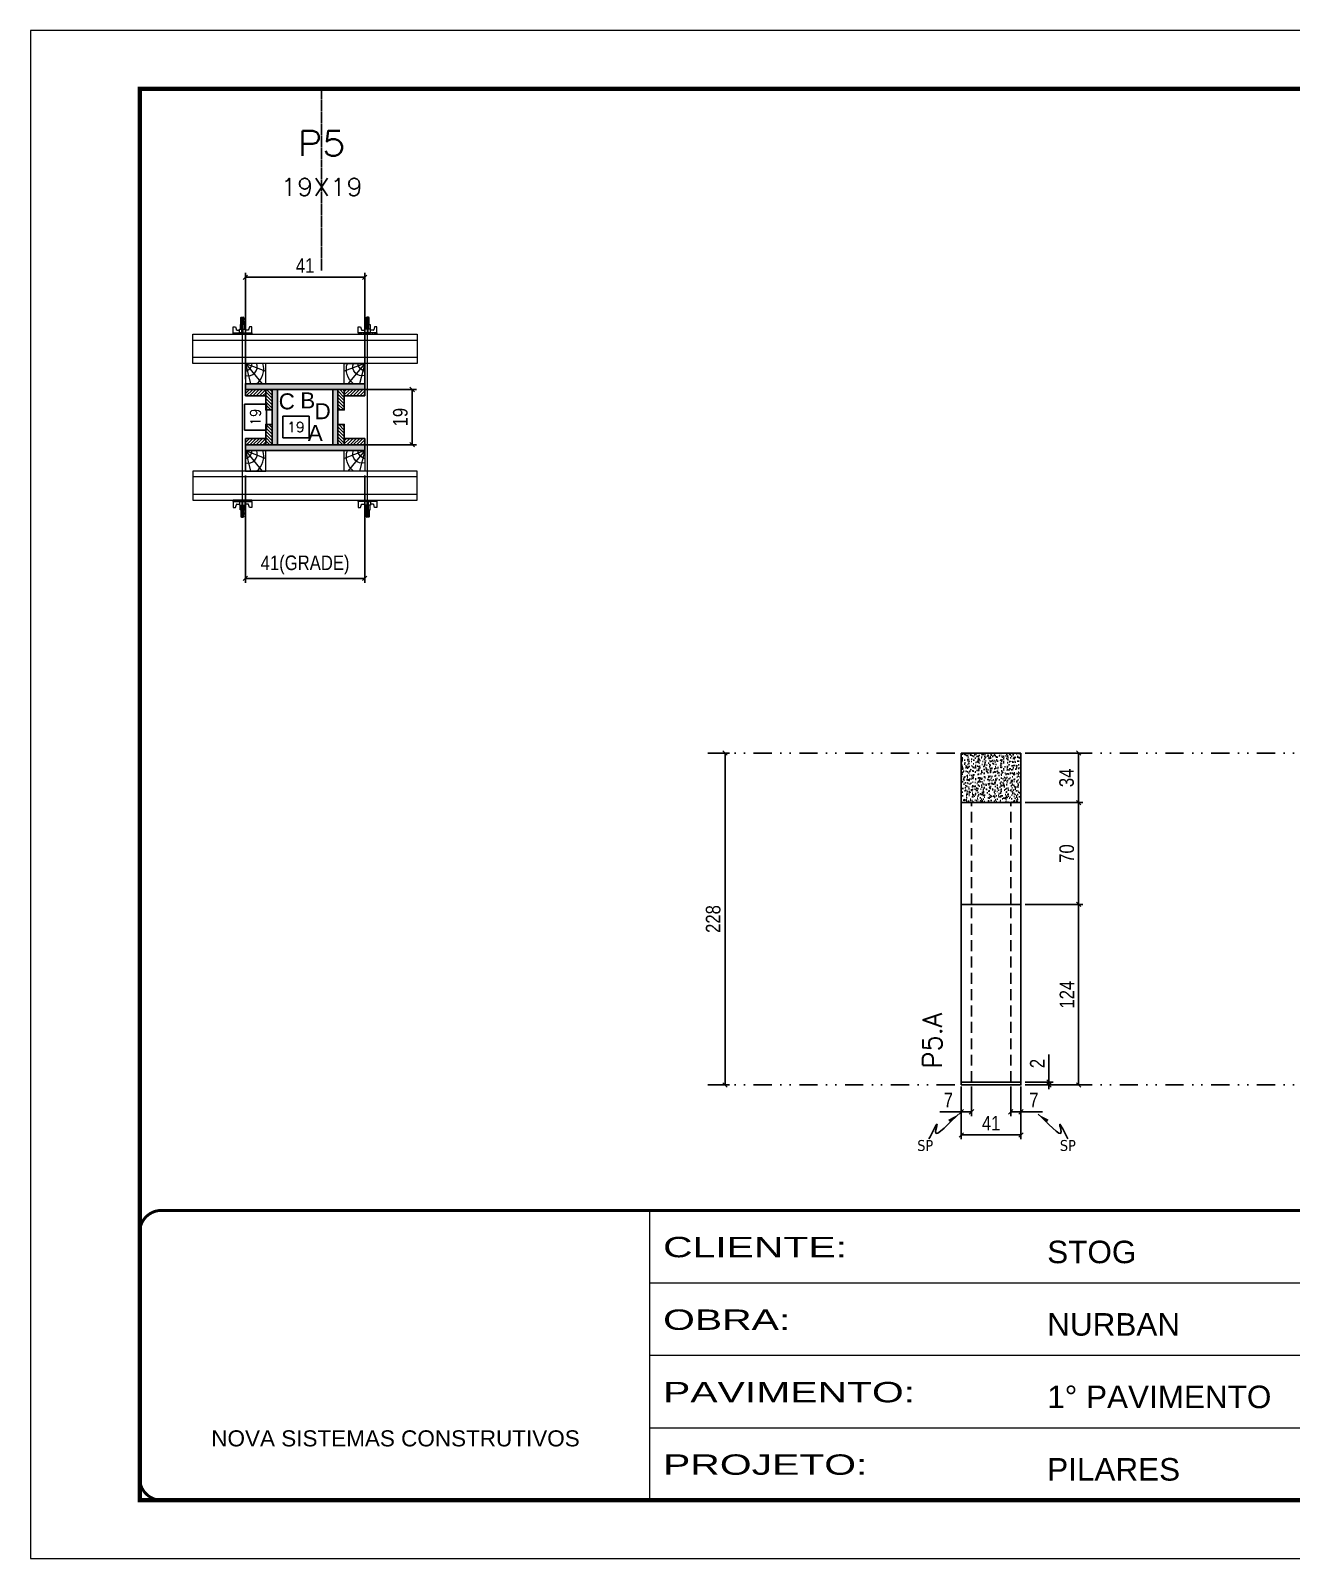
# Model space of a CAD drawing. Header units: millimetres. Extents: x 169816 to 178745, y 96537 to 113647.
# Drawn here: x 169816 to 170683, y 104577 to 105627 of the extents above; entities that cross this region are included whole.
import ezdxf
from ezdxf.enums import TextEntityAlignment as Align

# ---------------------------------------------------------------- set-up
doc = ezdxf.new("R2010")
doc.units = ezdxf.units.MM
for name, pattern in [('CONTINUO', [0]), ('DASHED', [0.75, 0.5, -0.25]), ('DIVIDE2', [0.625, 0.25, -0.125, 0, -0.125, 0, -0.125]), ('HIDDEN', [0.375, 0.25, -0.125])]:
    doc.linetypes.add(name, pattern=pattern)
for name, color, linetype in [('CHAPA', 1, 'Continuous'), ('COTA', 241, 'Continuous'), ('Cota Seção (2x)', 241, 'Continuous'), ('MEIO_PONT', 93, 'Continuous'), ('Nível', 160, 'Continuous'), ('Painéis', 200, 'Continuous'), ('SARRAFO', 251, 'Continuous'), ('Sarrafo de Pressão', 42, 'HIDDEN'), ('texto', 7, 'Continuous'), ('Texto de Titulo', 7, 'Continuous'), ('Texto Qtd Sarr', 242, 'Continuous'), ('TEXTO_GERAL', 7, 'Continuous')]:
    doc.layers.add(name, color=color, linetype=linetype)
for name, color, linetype, lineweight in [('Folhas', 255, 'Continuous', 9), ('Hachura', 251, 'Continuous', 9), ('Madeira', 126, 'Continuous', 18), ('Perfil Metálico', 224, 'Continuous', 18), ('SARRAFO DE PRESSAO', 251, 'DASHED', 9), ('Texto Seção', 7, 'Continuous', 15)]:
    doc.layers.add(name, color=color, linetype=linetype, lineweight=lineweight)
doc.styles.add('ARIAL', font='arial.ttf')
doc.styles.add('COTA TECNICA', font='techl___.ttf', dxfattribs={"height": 10})
doc.styles.add('COTA TECNICA 2X', font='techl___.ttf', dxfattribs={"height": 10})
doc.styles.add('COTA TECNICA-50', font='techl___.ttf', dxfattribs={"height": 10})
doc.styles.add('REGUA-120', font='ROMANS.shx', dxfattribs={"height": 15})
doc.styles.add('ROMANS', font='romans.shx')
doc.styles.get("Standard").update_dxf_attribs({"font": 'arial.ttf'})
doc.styles.add('Tecnologia', font='')
doc.styles.get('Tecnologia').set_extended_font_data('Forgotten Futurist')
doc.dimstyles.new('COTA PAINEL-50', dxfattribs={"dimtxt": 10, "dimasz": 3, "dimexe": 3, "dimexo": 3, "dimgap": 3, "dimtad": 1, "dimdec": 1, "dimzin": 12, "dimdsep": 46, "dimtxsty": 'COTA TECNICA-50', "dimblk1": 'OBLIQUE', "dimblk2": 'OBLIQUE', "dimsah": 1, "dimcen": 0.9, "dimclrd": 4, "dimclre": 4, "dimclrt": 240, "dimadec": 1, "dimazin": 3, "dimtfac": 1, "dimtdec": 1, "dimtmove": 0, "dimatfit": 3, "dimfxl": 1, "dimtolj": 1, "dimtzin": 12, "dimarcsym": 0})
doc.dimstyles.new('PAINEL', dxfattribs={"dimtxt": 10, "dimasz": 3, "dimexe": 3, "dimexo": 3, "dimgap": 3, "dimtad": 1, "dimdec": 1, "dimzin": 12, "dimdsep": 46, "dimtxsty": 'COTA TECNICA', "dimblk1": 'OBLIQUE', "dimblk2": 'OBLIQUE', "dimsah": 1, "dimcen": 0.9, "dimclrd": 4, "dimclre": 4, "dimclrt": 240, "dimadec": 1, "dimazin": 3, "dimtfac": 1, "dimtdec": 1, "dimtmove": 0, "dimatfit": 3, "dimfxl": 1, "dimtolj": 1, "dimtzin": 12, "dimarcsym": 0})
doc.dimstyles.new('SECAO PILAR', dxfattribs={"dimtxt": 10, "dimasz": 3, "dimexe": 3, "dimexo": 3, "dimgap": 3, "dimtad": 1, "dimdec": 1, "dimlfac": 0.5, "dimzin": 12, "dimdsep": 46, "dimtxsty": 'COTA TECNICA 2X', "dimblk1": 'OBLIQUE', "dimblk2": 'OBLIQUE', "dimsah": 1, "dimcen": 0.9, "dimclrd": 256, "dimclre": 256, "dimclrt": 256, "dimadec": 1, "dimazin": 3, "dimtfac": 1, "dimtdec": 1, "dimtmove": 0, "dimatfit": 3, "dimfxl": 1, "dimtolj": 1, "dimtzin": 12, "dimarcsym": 0})
doc.dimstyles.new('SECÇÃO 2', dxfattribs={"dimtxt": 7, "dimasz": 6, "dimexe": 0.18, "dimexo": 2, "dimgap": -4, "dimtad": 3, "dimdec": 1, "dimlfac": 0.5, "dimzin": 12, "dimdsep": 46, "dimtxsty": 'ROMANS', "dimblk": 'ARCHTICK', "dimcen": 0.09, "dimse1": 1, "dimse2": 1, "dimsd1": 1, "dimsd2": 1, "dimclrd": 180, "dimclre": 5, "dimclrt": 1, "dimadec": 0, "dimazin": 3, "dimtfac": 1, "dimtdec": 1, "dimtofl": 0, "dimtmove": 0, "dimatfit": 3, "dimldrblk": 'ARCHTICK', "dimfxl": 1, "dimtolj": 1, "dimtzin": 0, "dimarcsym": 0})
doc.dimstyles.get("Standard").update_dxf_attribs({"dimtxt": 0.18, "dimasz": 0.18, "dimexe": 0.18, "dimexo": 0.0625, "dimgap": 0.09, "dimtad": 0, "dimtih": 1, "dimtoh": 1, "dimdec": 4, "dimzin": 0, "dimdsep": 46, "dimtxsty": 'Standard', "dimcen": 0.09, "dimadec": 0, "dimazin": 0, "dimtfac": 1, "dimtdec": 4, "dimtofl": 0, "dimtmove": 0, "dimatfit": 3, "dimfxl": 1, "dimtolj": 1, "dimtzin": 0, "dimarcsym": 0})
pattern_1 = [(225, (160542.7117, 82450.9757), (1.12253202, -1.12253202), [])]
pattern_2 = [(225, (160839.7117, 82450.9757), (1.12253202, -1.12253202), [])]
pattern_3 = [(135, (147135.8554, 114845.3357), (-1.12253202, -1.12253202), [])]
pattern_4 = [(135, (147197.8554, 114845.3357), (-1.12253202, -1.12253202), [])]

# ---------------------------------------------------------------- blocks, each defined once
blk = doc.blocks.new('9999999999')
at = {"color": 30, "linetype": 'CONTINUO'}
for p, q in [((98564.6, 34230.2), (98564.6, 34429.4)), ((98564.6, 34379.6), (99584, 34379.6)), ((98564.6, 34329.8), (99488, 34329.8)), ((98564.6, 34280), (99488, 34280))]:
    blk.add_line(p, q, dxfattribs=at)
at = {"color": 30, "linetype": 'CONTINUO', "const_width": 2}
blk.add_lwpolyline([(99584, 34230.2), (99584, 34414.4, 0.414214), (99569, 34429.4), (98229, 34429.4, 0.414214), (98214, 34414.4), (98214, 34245.2, 0.414214), (98229, 34230.2), (99584, 34230.2)], format="xyb", dxfattribs=at)
at = {"layer": 'Folhas'}
blk.add_lwpolyline([(98139, 34190.2), (99624, 34190.2), (99624, 35240.2), (98139, 35240.2)], close=True, dxfattribs=at)
at = {"layer": 'Folhas', "color": 30, "const_width": 3}
blk.add_lwpolyline([(98214, 34230.2), (99584, 34230.2), (99584, 35200.2), (98214, 35200.2)], close=True, dxfattribs=at)
at = {"color": 7, "linetype": 'Continuous', "ltscale": 5, "style": 'ARIAL'}
for s, height, p in [('STOG', 15.48, (98837.7, 34393.1)), ('NURBAN', 15.48, (98837.7, 34343.3)), ('1° PAVIMENTO', 15.483, (98837.7, 34293.5)), ('NOVA SISTEMAS CONSTRUTIVOS', 11.059, (98263.2, 34267.2)), ('PILARES', 15.48, (98837.7, 34243.7))]:
    blk.add_text(s, height=height, dxfattribs=at).set_placement(p)
at = {"layer": 'Folhas', "color": 7, "style": 'Tecnologia', "width": 1.5}
for s, p in [('CLIENTE:', (98573.7, 34397.2)), ('OBRA:', (98573.7, 34347.3)), ('PAVIMENTO:', (98573.7, 34297.5)), ('PROJETO:', (98573.7, 34247.7))]:
    blk.add_text(s, height=14, dxfattribs=at).set_placement(p)
blk = doc.blocks.new('titulo1')
at = {"layer": 'Defpoints', "color": 252, "linetype": 'HIDDEN', "ltscale": 2}
blk.add_line((0, 0), (0, 125), dxfattribs=at)
at = {"layer": 'Defpoints', "style": 'ROMANS', "oblique": 15}
blk.add_attdef('FOLHA', text='', height=10, dxfattribs=at).set_placement((0, 15.6), align=Align.MIDDLE_CENTER)
at = {"layer": 'Texto Qtd Sarr', "color": 3, "style": 'ROMANS', "oblique": 15}
for tag, height, p in [('TITULO', 17, (0, 71.4)), ('SEÇÃO', 12, (0, 41.5))]:
    blk.add_attdef(tag, text='', height=height, dxfattribs=at).set_placement(p, align=Align.MIDDLE_CENTER)
blk = doc.blocks.new('*D463')
at = {"layer": 'Cota Seção (2x)', "color": 180, "lineweight": -2, "transparency": 16777216}
for p, q in [((170007.4, 105362.1), (169989.4, 105362.1)), ((169989.4, 105362.1), (169989.4, 105347.1)), ((170007.4, 105347.1), (170007.4, 105362.1)), ((169989.4, 105347.1), (170007.4, 105347.1))]:
    blk.add_line(p, q, dxfattribs=at)
at = {"layer": 'Defpoints', "color": 0, "transparency": 16777216}
for p in [(169988.4, 105342.4), (170026.4, 105343.1), (170026.4, 105342.4)]:
    blk.add_point(p, dxfattribs=at)
at = {"layer": 'Cota Seção (2x)', "color": 1, "transparency": 16777216, "insert": (169998.4, 105354.6), "char_height": 7, "attachment_point": 5, "style": 'ROMANS'}
blk.add_mtext('\\A1;19', dxfattribs=at)
blk = doc.blocks.new('_ArchTick')
at = {"color": 0, "linetype": 'ByBlock', "const_width": 0.15}
blk.add_lwpolyline([(-0.5, -0.5), (0.5, 0.5)], dxfattribs=at)
blk = doc.blocks.new('*D464')
at = {"layer": 'Cota Seção (2x)', "color": 180, "lineweight": -2, "transparency": 16777216}
for p, q in [((169978.1, 105370.4), (169963.1, 105370.4)), ((169963.1, 105370.4), (169963.1, 105352.4)), ((169978.1, 105352.4), (169978.1, 105370.4)), ((169963.1, 105352.4), (169978.1, 105352.4))]:
    blk.add_line(p, q, dxfattribs=at)
at = {"layer": 'Defpoints', "color": 0, "transparency": 16777216}
for p in [(169982.1, 105380.4), (169985.7, 105380.4), (169985.7, 105342.4)]:
    blk.add_point(p, dxfattribs=at)
at = {"layer": 'Cota Seção (2x)', "color": 1, "transparency": 16777216, "insert": (169970.6, 105361.4), "char_height": 7, "attachment_point": 5, "rotation": 90, "style": 'ROMANS'}
blk.add_mtext('\\A1;19', dxfattribs=at)
blk = doc.blocks.new('_Oblique')
at = {"color": 0, "linetype": 'ByBlock', "lineweight": -2}
blk.add_line((-0.5, -0.5), (0.5, 0.5), dxfattribs=at)
blk = doc.blocks.new('*D467')
at = {"layer": 'Cota Seção (2x)', "lineweight": -2, "transparency": 16777216}
for p, q in [((170030.3, 105380.4), (170081.3, 105380.4)), ((170078.3, 105342.4), (170078.3, 105380.4)), ((170030.3, 105342.4), (170081.3, 105342.4))]:
    blk.add_line(p, q, dxfattribs=at)
at = {"layer": 'Defpoints', "color": 0, "transparency": 16777216}
for p in [(170027.3, 105380.4), (170078.3, 105380.4), (170027.3, 105342.4)]:
    blk.add_point(p, dxfattribs=at)
at = {"layer": 'Cota Seção (2x)', "lineweight": -2, "transparency": 16777216, "xscale": 3, "yscale": 3, "zscale": 3}
for p, rotation in [((170078.3, 105380.4), 90), ((170078.3, 105342.4), 270)]:
    blk.add_blockref('_Oblique', p, dxfattribs=dict(at, rotation=rotation))
at = {"layer": 'Cota Seção (2x)', "transparency": 16777216, "insert": (170070.2, 105361.4), "char_height": 10, "attachment_point": 5, "rotation": 90, "style": 'COTA TECNICA 2X'}
blk.add_mtext('\\A1;19', dxfattribs=at)
blk = doc.blocks.new('*D465')
at = {"layer": 'Cota Seção (2x)', "lineweight": -2, "transparency": 16777216}
for p, q in [((169963.7, 105321.4), (169963.7, 105247.6)), ((170045.7, 105321.4), (170045.7, 105247.6)), ((169963.7, 105250.6), (170045.7, 105250.6))]:
    blk.add_line(p, q, dxfattribs=at)
at = {"layer": 'Defpoints', "color": 0, "transparency": 16777216}
for p in [(169963.7, 105324.4), (170045.7, 105324.4), (170045.7, 105250.6)]:
    blk.add_point(p, dxfattribs=at)
at = {"layer": 'Cota Seção (2x)', "lineweight": -2, "transparency": 16777216, "xscale": 3, "yscale": 3, "zscale": 3, "rotation": 180}
blk.add_blockref('_Oblique', (169963.7, 105250.6), dxfattribs=at)
at = {"layer": 'Cota Seção (2x)', "lineweight": -2, "transparency": 16777216, "xscale": 3, "yscale": 3, "zscale": 3}
blk.add_blockref('_Oblique', (170045.7, 105250.6), dxfattribs=at)
at = {"layer": 'Cota Seção (2x)', "transparency": 16777216, "insert": (170004.7, 105259.8), "char_height": 10, "attachment_point": 5, "style": 'COTA TECNICA 2X'}
blk.add_mtext('\\A1;41(GRADE)', dxfattribs=at)
blk = doc.blocks.new('*D466')
at = {"layer": 'Cota Seção (2x)', "lineweight": -2, "transparency": 16777216}
for p, q in [((169963.7, 105387.4), (169963.7, 105460.5)), ((169963.7, 105457.5), (170045.7, 105457.5)), ((170045.7, 105387.4), (170045.7, 105460.5))]:
    blk.add_line(p, q, dxfattribs=at)
at = {"layer": 'Defpoints', "color": 0, "transparency": 16777216}
for p in [(170045.7, 105457.5), (169963.7, 105384.4), (170045.7, 105384.4)]:
    blk.add_point(p, dxfattribs=at)
at = {"layer": 'Cota Seção (2x)', "lineweight": -2, "transparency": 16777216, "xscale": 3, "yscale": 3, "zscale": 3, "rotation": 180}
blk.add_blockref('_Oblique', (169963.7, 105457.5), dxfattribs=at)
at = {"layer": 'Cota Seção (2x)', "lineweight": -2, "transparency": 16777216, "xscale": 3, "yscale": 3, "zscale": 3}
blk.add_blockref('_Oblique', (170045.7, 105457.5), dxfattribs=at)
at = {"layer": 'Cota Seção (2x)', "transparency": 16777216, "insert": (170004.7, 105465.6), "char_height": 10, "attachment_point": 5, "style": 'COTA TECNICA 2X'}
blk.add_mtext('\\A1;41', dxfattribs=at)
blk = doc.blocks.new('C')
at = {"layer": 'Hachura', "color": 0}
for p, q in [((0, 3.22), (0, -3.22)), ((0.45, 3.22), (0, 3.22)), ((0.46, 3.16), (0, 3.16)), ((0.46, 3.05), (0, 3.05)), ((0.46, 2.88), (0, 2.88)), ((0, 2.75), (0, -1.16)), ((0.46, 2.65), (0, 2.65)), ((0.46, 2.23), (0, 2.23)), ((0.46, 1.51), (0, 1.51)), ((0.39, 0.49), (0.17, 0.49)), ((0.45, -3.23), (0.45, 3.22)), ((0.45, 3.22), (2.58, 3.22)), ((1.74, 0.97), (0.45, 0.97)), ((1.45, 0.1), (0.45, 0.1)), ((1.35, 1.94), (1.35, 0.96)), ((2.58, 2.39), (1.47, 2.09)), ((1.74, -0.97), (1.74, 0.97)), ((1.74, 0.97), (1.74, 0.84)), ((1.74, 0.97), (1.74, 0.84)), ((1.74, 0.84), (3.35, 0.84)), ((3.35, 0.45), (1.74, 0.45)), ((2.58, 3.22), (2.58, 2.39)), ((3.32, 0.84), (3.32, -0.84)), ((3.35, 0.84), (3.35, -0.84)), ((3.68, 0.45), (3.35, 0.45)), ((3.84, -0.52), (3.35, 0.45)), ((3.35, 0.06), (3.67, -0.57)), ((3.68, 0.45), (4.16, -0.52)), ((3.72, 0.5), (4.25, -0.57)), ((4.37, -0.55), (3.83, 0.53)), ((4.15, 0.45), (3.93, 0.45)), ((4.42, -0.52), (3.93, 0.45)), ((4.15, 0.45), (4.26, 0.45)), ((4.26, 0.45), (4.74, -0.52)), ((4.3, 0.5), (4.83, -0.57)), ((4.95, -0.55), (4.41, 0.53)), ((4.51, 0.45), (4.84, 0.45)), ((5, -0.52), (4.51, 0.45)), ((4.84, 0.45), (5.32, -0.52)), ((4.88, 0.5), (5.41, -0.57)), ((5.53, -0.55), (4.99, 0.53)), ((5.58, -0.52), (5.09, 0.45)), ((5.42, 0.45), (5.09, 0.45)), ((5.58, -0.52), (5.09, 0.45)), ((5.42, 0.45), (5.74, -0.19)), ((5.46, 0.5), (5.74, -0.07)), ((5.74, 0.19), (5.57, 0.53)), ((5.74, 0.32), (5.68, 0.45)), ((5.68, 0.45), (5.74, 0.45)), ((5.74, 0.45), (5.9, 0.29)), ((5.74, 0.45), (5.74, -0.52)), ((5.9, -0.36), (5.9, 0.29)), ((0.45, 0), (0, 0)), ((0.46, -1.52), (0, -1.52)), ((0.46, -2.23), (0, -2.23)), ((0.46, -2.65), (0, -2.65)), ((0.46, -2.88), (0, -2.88)), ((0.46, -3.05), (0, -3.05)), ((0.46, -3.16), (0, -3.16)), ((0, -3.22), (2.57, -3.22)), ((0.08, -0.48), (0.29, -0.48)), ((0.29, -0.48), (0.4, -0.48)), ((0.45, 0), (0.45, -0.97)), ((0.45, -0.16), (1.45, -0.16)), ((0.45, -0.65), (0.45, -0.32)), ((0.45, -3.23), (0.45, -0.65)), ((0.45, -0.97), (1.74, -0.97)), ((1.35, -1.94), (1.35, -0.97)), ((2.58, -2.39), (1.47, -2.1)), ((3.35, -0.32), (1.74, -0.32)), ((3.35, -0.84), (1.74, -0.84)), ((2.58, -3.23), (2.58, -2.39)), ((3.35, -0.07), (3.58, -0.52)), ((3.35, -0.52), (3.58, -0.52)), ((3.84, -0.52), (4.16, -0.52)), ((4.42, -0.52), (4.74, -0.52)), ((4.63, -0.52), (4.74, -0.52)), ((5, -0.52), (5.32, -0.52)), ((5.58, -0.52), (5.74, -0.52)), ((5.74, -0.52), (5.9, -0.36)), ((5.74, -0.52), (5.74, -0.52))]:
    blk.add_line(p, q, dxfattribs=at)
for centre, radius, start, end in [((1.52, 1.94), 0.161, 104.7436, 180), ((1.44, -0.03), 0.129, 272.695, 87.305), ((3.81, 0.39), 0.143, 25.5688, 154.4312), ((4.39, 0.39), 0.143, 25.5688, 154.4312), ((4.97, 0.39), 0.143, 25.5688, 154.4312), ((5.55, 0.39), 0.143, 25.5688, 154.4312), ((0.17, -0.37), 0.174, 221.744, 317.8592), ((1.52, -1.94), 0.161, 180, 255.2564), ((3.71, -0.4), 0.174, 222.1408, 318.256), ((4.29, -0.4), 0.174, 222.1408, 318.256), ((4.87, -0.4), 0.174, 222.1408, 318.256), ((5.45, -0.4), 0.174, 222.1408, 318.256), ((5.61, -0.4), 0.174, 317.8592, 318.256)]:
    blk.add_arc(centre, radius, start, end, dxfattribs=at)
blk = doc.blocks.new('PONTALETE')
at = {"layer": 'Madeira'}
for q in [(2.71, 7), (7, 5.76), (7, 1.74)]:
    blk.add_line((0, 0), q, dxfattribs=at)
blk.add_lwpolyline([(0, 0), (7, 0), (7, 7), (0, 7)], close=True, dxfattribs=at)
for centre, radius, start, end in [((2.04, 0.06), 6.23, 37.2818, 109.0913), ((1.09, 0.9), 3.19, 343.603, 109.9847), ((-0.21, -0.78), 3.09, 14.6322, 86.0383)]:
    blk.add_arc(centre, radius, start, end, dxfattribs=at)
blk = doc.blocks.new('*D485')
at = {"layer": 'COTA', "color": 4, "lineweight": -2, "transparency": 16777216}
for p, q in [((170284.5, 105130.5), (170296.3, 105130.5)), ((170293.3, 104902.5), (170293.3, 105130.5)), ((170284.5, 104902.5), (170296.3, 104902.5))]:
    blk.add_line(p, q, dxfattribs=at)
at = {"layer": 'Defpoints', "color": 0, "transparency": 16777216}
for p in [(170281.5, 105130.5), (170293.3, 105130.5), (170281.5, 104902.5)]:
    blk.add_point(p, dxfattribs=at)
at = {"layer": 'COTA', "color": 4, "lineweight": -2, "transparency": 16777216, "xscale": 3, "yscale": 3, "zscale": 3}
for p, rotation in [((170293.3, 105130.5), 90), ((170293.3, 104902.5), 270)]:
    blk.add_blockref('_Oblique', p, dxfattribs=dict(at, rotation=rotation))
at = {"layer": 'COTA', "color": 240, "transparency": 16777216, "insert": (170285.2, 105016.5), "char_height": 10, "attachment_point": 5, "rotation": 90, "style": 'COTA TECNICA-50'}
blk.add_mtext('\\A1;228', dxfattribs=at)
blk = doc.blocks.new('*D468')
at = {"layer": 'COTA', "color": 4, "lineweight": -2, "transparency": 16777216}
for p, q in [((170455.7, 104901.5), (170455.7, 104865.1)), ((170496.7, 104901.5), (170496.7, 104865.1)), ((170496.7, 104868.1), (170455.7, 104868.1))]:
    blk.add_line(p, q, dxfattribs=at)
at = {"layer": 'Defpoints', "color": 0, "transparency": 16777216}
for p in [(170455.7, 104904.5), (170496.7, 104904.5), (170455.7, 104868.1)]:
    blk.add_point(p, dxfattribs=at)
at = {"layer": 'COTA', "color": 4, "lineweight": -2, "transparency": 16777216, "xscale": 3, "yscale": 3, "zscale": 3, "rotation": 180}
blk.add_blockref('_Oblique', (170455.7, 104868.1), dxfattribs=at)
at = {"layer": 'COTA', "color": 4, "lineweight": -2, "transparency": 16777216, "xscale": 3, "yscale": 3, "zscale": 3}
blk.add_blockref('_Oblique', (170496.7, 104868.1), dxfattribs=at)
at = {"layer": 'COTA', "color": 240, "transparency": 16777216, "insert": (170476.2, 104876.2), "char_height": 10, "attachment_point": 5, "style": 'COTA TECNICA'}
blk.add_mtext('\\A1;41', dxfattribs=at)
blk = doc.blocks.new('*D469')
at = {"layer": 'COTA', "color": 4, "lineweight": -2, "transparency": 16777216}
for p, q in [((170489.7, 104901.5), (170489.7, 104881)), ((170496.7, 104899.5), (170496.7, 104881)), ((170489.7, 104884), (170496.7, 104884)), ((170496.7, 104884), (170511.4, 104884))]:
    blk.add_line(p, q, dxfattribs=at)
at = {"layer": 'Defpoints', "color": 0, "transparency": 16777216}
for p in [(170489.7, 104904.5), (170496.7, 104902.5), (170496.7, 104884)]:
    blk.add_point(p, dxfattribs=at)
at = {"layer": 'COTA', "color": 4, "lineweight": -2, "transparency": 16777216, "xscale": 3, "yscale": 3, "zscale": 3, "rotation": 180}
blk.add_blockref('_Oblique', (170489.7, 104884), dxfattribs=at)
at = {"layer": 'COTA', "color": 4, "lineweight": -2, "transparency": 16777216, "xscale": 3, "yscale": 3, "zscale": 3}
blk.add_blockref('_Oblique', (170496.7, 104884), dxfattribs=at)
at = {"layer": 'COTA', "color": 240, "transparency": 16777216, "insert": (170505.6, 104892.1), "char_height": 10, "attachment_point": 5, "style": 'COTA TECNICA-50'}
blk.add_mtext('\\A1;7', dxfattribs=at)
blk = doc.blocks.new('*D470')
at = {"layer": 'COTA', "color": 4, "lineweight": -2, "transparency": 16777216}
for p, q in [((170455.7, 104899.5), (170455.7, 104881)), ((170462.7, 104901.5), (170462.7, 104881)), ((170455.7, 104884), (170441, 104884)), ((170462.7, 104884), (170455.7, 104884))]:
    blk.add_line(p, q, dxfattribs=at)
at = {"layer": 'Defpoints', "color": 0, "transparency": 16777216}
for p in [(170455.7, 104902.5), (170462.7, 104904.5), (170455.7, 104884)]:
    blk.add_point(p, dxfattribs=at)
at = {"layer": 'COTA', "color": 4, "lineweight": -2, "transparency": 16777216, "xscale": 3, "yscale": 3, "zscale": 3, "rotation": 180}
blk.add_blockref('_Oblique', (170455.7, 104884), dxfattribs=at)
at = {"layer": 'COTA', "color": 4, "lineweight": -2, "transparency": 16777216, "xscale": 3, "yscale": 3, "zscale": 3}
blk.add_blockref('_Oblique', (170462.7, 104884), dxfattribs=at)
at = {"layer": 'COTA', "color": 240, "transparency": 16777216, "insert": (170446.8, 104892.1), "char_height": 10, "attachment_point": 5, "style": 'COTA TECNICA-50'}
blk.add_mtext('\\A1;7', dxfattribs=at)
blk = doc.blocks.new('*D471')
at = {"layer": 'COTA', "color": 4, "linetype": 'ByBlock', "lineweight": -2, "transparency": 16777216}
for p, q in [((170499.7, 105026.5), (170539.3, 105026.5)), ((170536.3, 104902.5), (170536.3, 105026.5)), ((170499.7, 104902.5), (170539.3, 104902.5))]:
    blk.add_line(p, q, dxfattribs=at)
at = {"layer": 'Defpoints', "color": 0, "linetype": 'ByBlock', "transparency": 16777216}
for p in [(170496.7, 105026.5), (170536.3, 105026.5), (170496.7, 104902.5)]:
    blk.add_point(p, dxfattribs=at)
at = {"layer": 'COTA', "color": 4, "linetype": 'ByBlock', "lineweight": -2, "transparency": 16777216, "xscale": 3, "yscale": 3, "zscale": 3}
for p, rotation in [((170536.3, 105026.5), 90), ((170536.3, 104902.5), 270)]:
    blk.add_blockref('_Oblique', p, dxfattribs=dict(at, rotation=rotation))
at = {"layer": 'COTA', "color": 240, "linetype": 'ByBlock', "transparency": 16777216, "insert": (170528.3, 104964.5), "char_height": 10, "attachment_point": 5, "rotation": 90, "style": 'COTA TECNICA'}
blk.add_mtext('\\A1;124', dxfattribs=at)
blk = doc.blocks.new('*D472')
at = {"layer": 'COTA', "color": 4, "lineweight": -2, "transparency": 16777216}
for p, q in [((170515.9, 104904.5), (170515.9, 104923.3)), ((170499.7, 104904.5), (170518.9, 104904.5)), ((170499.7, 104902.5), (170518.9, 104902.5)), ((170515.9, 104902.5), (170515.9, 104904.5)), ((170515.9, 104902.5), (170515.9, 104899.5))]:
    blk.add_line(p, q, dxfattribs=at)
at = {"layer": 'Defpoints', "color": 0, "transparency": 16777216}
for p in [(170496.7, 104904.5), (170496.7, 104902.5), (170515.9, 104902.5)]:
    blk.add_point(p, dxfattribs=at)
at = {"layer": 'COTA', "color": 4, "lineweight": -2, "transparency": 16777216, "xscale": 3, "yscale": 3, "zscale": 3}
for p, rotation in [((170515.9, 104904.5), 270), ((170515.9, 104902.5), 90)]:
    blk.add_blockref('_Oblique', p, dxfattribs=dict(at, rotation=rotation))
at = {"layer": 'COTA', "color": 240, "transparency": 16777216, "insert": (170507.9, 104917.2), "char_height": 10, "attachment_point": 5, "rotation": 90, "style": 'COTA TECNICA-50'}
blk.add_mtext('\\A1;2', dxfattribs=at)
blk = doc.blocks.new('*D473')
at = {"layer": 'COTA', "color": 4, "linetype": 'ByBlock', "lineweight": -2, "transparency": 16777216}
for p, q in [((170499.7, 105026.5), (170539.3, 105026.5)), ((170536.3, 104902.5), (170536.3, 105026.5)), ((170499.7, 104902.5), (170539.3, 104902.5))]:
    blk.add_line(p, q, dxfattribs=at)
at = {"layer": 'Defpoints', "color": 0, "linetype": 'ByBlock', "transparency": 16777216}
for p in [(170496.7, 105026.5), (170536.3, 105026.5), (170496.7, 104902.5)]:
    blk.add_point(p, dxfattribs=at)
at = {"layer": 'COTA', "color": 4, "linetype": 'ByBlock', "lineweight": -2, "transparency": 16777216, "xscale": 3, "yscale": 3, "zscale": 3}
for p, rotation in [((170536.3, 105026.5), 90), ((170536.3, 104902.5), 270)]:
    blk.add_blockref('_Oblique', p, dxfattribs=dict(at, rotation=rotation))
at = {"layer": 'COTA', "color": 240, "linetype": 'ByBlock', "transparency": 16777216, "insert": (170528.3, 104964.5), "char_height": 10, "attachment_point": 5, "rotation": 90, "style": 'COTA TECNICA'}
blk.add_mtext('\\A1;124', dxfattribs=at)
blk = doc.blocks.new('*D487')
at = {"layer": 'COTA', "color": 4, "lineweight": -2, "transparency": 16777216}
for p, q in [((170499.7, 105096.5), (170539.3, 105096.5)), ((170536.3, 105096.5), (170536.3, 105026.5)), ((170499.7, 105026.5), (170539.3, 105026.5))]:
    blk.add_line(p, q, dxfattribs=at)
at = {"layer": 'Defpoints', "color": 0, "transparency": 16777216}
for p in [(170496.7, 105096.5), (170496.7, 105026.5), (170536.3, 105026.5)]:
    blk.add_point(p, dxfattribs=at)
at = {"layer": 'COTA', "color": 4, "lineweight": -2, "transparency": 16777216, "xscale": 3, "yscale": 3, "zscale": 3}
for p, rotation in [((170536.3, 105096.5), 90), ((170536.3, 105026.5), 270)]:
    blk.add_blockref('_Oblique', p, dxfattribs=dict(at, rotation=rotation))
at = {"layer": 'COTA', "color": 240, "transparency": 16777216, "insert": (170528.2, 105061.5), "char_height": 10, "attachment_point": 5, "rotation": 90, "style": 'COTA TECNICA'}
blk.add_mtext('\\A1;70', dxfattribs=at)
blk = doc.blocks.new('*D488')
at = {"layer": 'COTA', "color": 4, "lineweight": -2, "transparency": 16777216}
for p, q in [((170499.7, 105130.5), (170539.3, 105130.5)), ((170536.3, 105130.5), (170536.3, 105096.5)), ((170499.7, 105096.5), (170539.3, 105096.5))]:
    blk.add_line(p, q, dxfattribs=at)
at = {"layer": 'Defpoints', "color": 0, "transparency": 16777216}
for p in [(170496.7, 105130.5), (170496.7, 105096.5), (170536.3, 105096.5)]:
    blk.add_point(p, dxfattribs=at)
at = {"layer": 'COTA', "color": 4, "lineweight": -2, "transparency": 16777216, "xscale": 3, "yscale": 3, "zscale": 3}
for p, rotation in [((170536.3, 105130.5), 90), ((170536.3, 105096.5), 270)]:
    blk.add_blockref('_Oblique', p, dxfattribs=dict(at, rotation=rotation))
at = {"layer": 'COTA', "color": 240, "transparency": 16777216, "insert": (170528.1, 105113.5), "char_height": 10, "attachment_point": 5, "rotation": 90, "style": 'COTA TECNICA'}
blk.add_mtext('\\A1;34', dxfattribs=at)

msp = doc.modelspace()

# ---------------------------------------------------------------- hatches: boundary and pattern name
at = {"layer": 'COTA', "linetype": 'ByBlock'}
h = msp.add_hatch(dxfattribs=at)
h.set_pattern_fill('AR-CONC', color=256, scale=0.03)
h.set_pattern_definition([(50, (-3183.5, -5854.8755), (5.46554007, -0.47817257), [0.5715, -6.2865]), (355, (-3183.5, -5854.8755), (-1.05730264, 5.73170536), [0.4572, -5.02921753]), (100.4514447, (-3183.0445, -5854.9154), (4.40823741, 5.25353256), [0.48570026, -5.34270734]), (46.1842, (-3183.5, -5853.3515), (8.13237123, -1.26126984), [0.85725, -9.42975]), (96.6355576, (-3182.822, -5853.457), (7.12212402, 7.42278374), [0.7285507, -8.01406824]), (351.184151, (-3183.5, -5853.3515), (7.12212402, 7.42278374), [0.685799, -7.54379196]), (21, (-3182.738, -5853.7325), (4.54843174, -3.06795595), [0.5715, -6.2865]), (326, (-3182.738, -5853.7325), (1.85406085, 5.52563898), [0.4572, -5.0292]), (71.451445, (-3182.359, -5853.988), (6.40249258, 2.45768307), [0.48570026, -5.34269813]), (37.5, (-3183.5, -5854.8755), (0.092658098, 2.536651166), [0, -4.96824, 0, -5.1054, 0, -5.04825]), (7.5, (-3183.5, -5854.8755), (2.004589875, 3.005417245), [0, -2.91084, 0, -4.85394, 0, -1.92405]), (327.5, (-3185.1993, -5854.8755), (4.067717855, -0.17186232), [0, -1.905, 0, -5.9436, 0, -7.8867]), (317.5, (-3185.9613, -5854.8755), (4.44387544, 0.76279473), [0, -2.4765, 0, -3.94716, 0, -5.6007])])
h.paths.add_polyline_path([(170496.69, 105096.49), (170496.69, 105130.49), (170455.69, 105130.49), (170455.69, 105096.49)])
at = {"layer": 'Hachura'}
h = msp.add_hatch(color=256, dxfattribs=at)
h.dxf.hatch_style = 1
h.paths.add_polyline_path([(170045.66, 105380.38), (170045.66, 105384.38), (169963.66, 105384.38), (169963.66, 105380.38)])
h = msp.add_hatch(color=256, dxfattribs=at)
h.dxf.hatch_style = 1
h.paths.add_polyline_path([(170045.66, 105380.38), (170045.66, 105384.38), (169963.66, 105384.38), (169963.66, 105380.38)])
h = msp.add_hatch(dxfattribs=at)
h.set_pattern_fill('ANSI31', color=256, scale=0.5, angle=180, style=0)
h.set_pattern_definition(pattern_2)
h.paths.add_polyline_path([(169977.66, 105380.38), (169977.66, 105375.98), (169963.66, 105375.98), (169963.66, 105380.38)])
h = msp.add_hatch(dxfattribs=at)
h.set_pattern_fill('ANSI31', color=256, scale=0.5, angle=90, style=0)
h.set_pattern_definition(pattern_4)
h.paths.add_polyline_path([(169982.06, 105366.38), (169977.66, 105366.38), (169977.66, 105380.38), (169982.06, 105380.38)])
h = msp.add_hatch(color=256, dxfattribs=at)
h.dxf.hatch_style = 1
h.paths.add_polyline_path([(169982.06, 105342.38), (169985.66, 105342.38), (169985.66, 105380.38), (169982.06, 105380.38)])
h = msp.add_hatch(color=256, dxfattribs=at)
h.dxf.hatch_style = 1
h.paths.add_polyline_path([(169982.06, 105342.38), (169985.66, 105342.38), (169985.66, 105380.38), (169982.06, 105380.38)])
h = msp.add_hatch(color=256, dxfattribs=at)
h.dxf.hatch_style = 1
h.paths.add_polyline_path([(170023.66, 105342.38), (170027.26, 105342.38), (170027.26, 105380.38), (170023.66, 105380.38)])
h = msp.add_hatch(color=256, dxfattribs=at)
h.dxf.hatch_style = 1
h.paths.add_polyline_path([(170023.66, 105342.38), (170027.26, 105342.38), (170027.26, 105380.38), (170023.66, 105380.38)])
h = msp.add_hatch(dxfattribs=at)
h.set_pattern_fill('ANSI31', color=256, scale=0.5, angle=90, style=0)
h.set_pattern_definition(pattern_3)
h.paths.add_polyline_path([(170027.26, 105366.38), (170031.66, 105366.38), (170031.66, 105380.38), (170027.26, 105380.38)])
h = msp.add_hatch(dxfattribs=at)
h.set_pattern_fill('ANSI31', color=256, scale=0.5, angle=180, style=0)
h.set_pattern_definition(pattern_1)
h.paths.add_polyline_path([(170031.66, 105380.38), (170031.66, 105375.98), (170045.66, 105375.98), (170045.66, 105380.38)])
h = msp.add_hatch(dxfattribs=at)
h.set_pattern_fill('ANSI31', color=256, scale=0.5, angle=180, style=0)
h.set_pattern_definition(pattern_2)
h.paths.add_polyline_path([(169977.66, 105342.38), (169977.66, 105346.78), (169963.66, 105346.78), (169963.66, 105342.38)])
h = msp.add_hatch(dxfattribs=at)
h.set_pattern_fill('ANSI31', color=256, scale=0.5, angle=90, style=0)
h.set_pattern_definition(pattern_4)
h.paths.add_polyline_path([(169982.06, 105356.38), (169977.66, 105356.38), (169977.66, 105342.38), (169982.06, 105342.38)])
h = msp.add_hatch(dxfattribs=at)
h.set_pattern_fill('ANSI31', color=256, scale=0.5, angle=90, style=0)
h.set_pattern_definition(pattern_3)
h.paths.add_polyline_path([(170027.26, 105356.38), (170031.66, 105356.38), (170031.66, 105342.38), (170027.26, 105342.38)])
h = msp.add_hatch(dxfattribs=at)
h.set_pattern_fill('ANSI31', color=256, scale=0.5, angle=180, style=0)
h.set_pattern_definition(pattern_1)
h.paths.add_polyline_path([(170031.66, 105342.38), (170031.66, 105346.78), (170045.66, 105346.78), (170045.66, 105342.38)])
h = msp.add_hatch(color=256, dxfattribs=at)
h.dxf.hatch_style = 1
h.paths.add_polyline_path([(170045.66, 105342.38), (170045.66, 105338.38), (169963.66, 105338.38), (169963.66, 105342.38)])
h = msp.add_hatch(color=256, dxfattribs=at)
h.dxf.hatch_style = 1
h.paths.add_polyline_path([(170045.66, 105342.38), (170045.66, 105338.38), (169963.66, 105338.38), (169963.66, 105342.38)])

# ---------------------------------------------------------------- linework, layer by layer
at = {"layer": 'CHAPA'}
for points in [[(170045.66, 105380.38), (170045.66, 105384.38), (169963.66, 105384.38), (169963.66, 105380.38)], [(170045.66, 105380.38), (170045.66, 105384.38), (169963.66, 105384.38), (169963.66, 105380.38)], [(169982.06, 105342.38), (169985.66, 105342.38), (169985.66, 105380.38), (169982.06, 105380.38)], [(169982.06, 105342.38), (169985.66, 105342.38), (169985.66, 105380.38), (169982.06, 105380.38)], [(170023.66, 105342.38), (170027.26, 105342.38), (170027.26, 105380.38), (170023.66, 105380.38)], [(170023.66, 105342.38), (170027.26, 105342.38), (170027.26, 105380.38), (170023.66, 105380.38)], [(170045.66, 105342.38), (170045.66, 105338.38), (169963.66, 105338.38), (169963.66, 105342.38)], [(170045.66, 105342.38), (170045.66, 105338.38), (169963.66, 105338.38), (169963.66, 105342.38)]]:
    msp.add_lwpolyline(points, close=True, dxfattribs=at)
at = {"layer": 'COTA', "linetype": 'ByBlock'}
for p, q in [((170455.69, 105096.49), (170455.69, 105130.49)), ((170496.69, 105130.49), (170455.69, 105130.49)), ((170496.69, 105096.49), (170496.69, 105130.49))]:
    msp.add_line(p, q, dxfattribs=at)
at = {"layer": 'Hachura'}
for p, q in [((169961.66, 105293.58), (169961.65, 105425.38)), ((170047.66, 105293.58), (170047.67, 105425.38))]:
    msp.add_line(p, q, dxfattribs=at)
at = {"layer": 'Madeira'}
for points in [[(170045.66, 105384.38), (170045.66, 105398.38), (169963.66, 105398.38), (169963.66, 105384.38)], [(170045.66, 105338.38), (170045.66, 105324.38), (169963.66, 105324.38), (169963.66, 105338.38)]]:
    msp.add_lwpolyline(points, close=True, dxfattribs=at)
at = {"layer": 'Nível', "color": 4, "linetype": 'DIVIDE2', "ltscale": 50}
for p, q in [((170281.49, 105130.49), (171261.02, 105130.49)), ((170281.49, 104902.49), (171261.02, 104902.49))]:
    msp.add_line(p, q, dxfattribs=at)
at = {"layer": 'Painéis'}
for p, q in [((170455.69, 105096.49), (170496.69, 105096.49)), ((170455.69, 105046.49), (170455.69, 105096.49)), ((170485.69, 105096.49), (170485.69, 105096.49)), ((170496.69, 105096.49), (170496.69, 105046.49)), ((170455.69, 105026.49), (170455.69, 105046.49)), ((170496.69, 105046.49), (170496.69, 105026.49)), ((170455.69, 105026.49), (170496.69, 105026.49)), ((170455.69, 104904.49), (170455.69, 105026.49)), ((170496.69, 105026.49), (170455.69, 105026.49)), ((170496.69, 105026.49), (170496.69, 104904.49)), ((170496.69, 104904.49), (170455.69, 104904.49))]:
    msp.add_line(p, q, dxfattribs=at)
for points in [[(169985.66, 105380.38), (169985.66, 105342.38), (170023.66, 105342.38), (170023.66, 105380.38)], [(170455.69, 104902.49), (170496.69, 104902.49), (170496.69, 104904.49), (170455.69, 104904.49)]]:
    msp.add_lwpolyline(points, close=True, dxfattribs=at)
at = {"layer": 'Perfil Metálico'}
for points in [[(170081.66, 105418.38), (170081.66, 105398.38), (169927.66, 105398.38), (169927.66, 105418.38)], [(169927.66, 105402.38), (169927.66, 105414.38), (170081.66, 105414.38), (170081.66, 105402.38)], [(170081.66, 105304.38), (170081.66, 105324.38), (169927.66, 105324.38), (169927.66, 105304.38)], [(169927.66, 105320.38), (169927.66, 105308.38), (170081.66, 105308.38), (170081.66, 105320.38)]]:
    msp.add_lwpolyline(points, close=True, dxfattribs=at)
at = {"layer": 'SARRAFO'}
for points in [[(169963.66, 105375.98), (169977.66, 105375.98), (169977.66, 105380.38), (169963.66, 105380.38)], [(169977.66, 105380.38), (169977.66, 105366.38), (169982.06, 105366.38), (169982.06, 105380.38)], [(170031.66, 105380.38), (170031.66, 105366.38), (170027.26, 105366.38), (170027.26, 105380.38)], [(170045.66, 105375.98), (170031.66, 105375.98), (170031.66, 105380.38), (170045.66, 105380.38)], [(169963.66, 105346.78), (169977.66, 105346.78), (169977.66, 105342.38), (169963.66, 105342.38)], [(169977.66, 105342.38), (169977.66, 105356.38), (169982.06, 105356.38), (169982.06, 105342.38)], [(170031.66, 105342.38), (170031.66, 105356.38), (170027.26, 105356.38), (170027.26, 105342.38)], [(170045.66, 105346.78), (170031.66, 105346.78), (170031.66, 105342.38), (170045.66, 105342.38)]]:
    msp.add_lwpolyline(points, close=True, dxfattribs=at)
at = {"layer": 'Sarrafo de Pressão', "ltscale": 30}
for p, q in [((170462.69, 105026.49), (170462.69, 105096.49)), ((170489.69, 105026.49), (170489.69, 105096.49)), ((170462.69, 104904.49), (170462.69, 105026.49)), ((170489.69, 104904.49), (170489.69, 105026.49))]:
    msp.add_line(p, q, dxfattribs=at)

# ---------------------------------------------------------------- block references
at = {"layer": 'Hachura', "linetype": 'Continuous', "yscale": 2, "zscale": 2}
for p, xscale, rotation in [((169961.66, 105418.38), -2, 270), ((170047.66, 105418.38), 2, 90), ((169961.66, 105304.38), 2, 269.9999999999999), ((170047.66, 105304.38), -2, 90)]:
    msp.add_blockref('C', p, dxfattribs=dict(at, xscale=xscale, rotation=rotation))
at = {"layer": 'MEIO_PONT', "yscale": 2, "zscale": 2}
for p, xscale, rotation in [((169963.66, 105398.38), 2, 269.9999999999999), ((170045.66, 105398.38), -2, 90), ((169963.66, 105338.38), 2, 269.9999999999999), ((170045.66, 105338.38), -2, 90)]:
    msp.add_blockref('PONTALETE', p, dxfattribs=dict(at, xscale=xscale, rotation=rotation))
at = {"layer": 'SARRAFO DE PRESSAO', "color": 6, "linetype": 'ByBlock'}
msp.add_blockref('9999999999', (71677.04, 70386.87), dxfattribs=at)
at = {"layer": 'Texto Seção'}
ref = msp.add_blockref('titulo1', (170016.08, 105462.08), dxfattribs=at)
ref.add_attrib('TITULO', 'P5', dxfattribs={"layer": 'Texto de Titulo', "color": 7, "height": 17, "style": 'ROMANS', "width": 1.1}).set_placement((170016.08, 105549.58), align=Align.MIDDLE_CENTER)
ref.add_attrib('SEÇÃO', '19X19', dxfattribs={"layer": 'Texto de Titulo', "color": 7, "height": 12, "style": 'ROMANS', "width": 1.1}).set_placement((170016.08, 105519.58), align=Align.MIDDLE_CENTER)

# ---------------------------------------------------------------- texts
at = {"layer": 'texto', "color": 0, "char_height": 7.5, "attachment_point": 5}
for insert in [(170430.91, 104860.81), (170528.93, 104860.81)]:
    msp.add_mtext('{\\fTahoma|b0|i0|c0|p34;\\C4;SP}', dxfattribs=dict(at, insert=insert))
at = {"layer": 'Texto Seção', "insert": (170442.22, 104913.74), "char_height": 13, "width": 285.3299, "attachment_point": 7, "rotation": 90, "style": 'REGUA-120'}
msp.add_mtext('P5.A', dxfattribs=at)
at = {"layer": 'TEXTO_GERAL', "style": 'ARIAL'}
for s, p in [('B', (170006.53, 105372.93)), ('C', (169992.1, 105372.26)), ('D', (170016.77, 105365.49)), ('A', (170011.71, 105350.59))]:
    msp.add_text(s, height=11, dxfattribs=at).set_placement(p, align=Align.MIDDLE_CENTER)

# ---------------------------------------------------------------- dimensions: what is measured, and where the dimension line sits
at = {"layer": 'COTA'}
for base, p1, p2, angle, dimstyle, picture, middle in [((170293.34, 105130.49), (170281.49, 104902.49), (170281.49, 105130.49), 90, 'COTA PAINEL-50', '*D485', (170285.25, 105016.49)), ((170536.33, 105096.49), (170496.69, 105130.49), (170496.69, 105096.49), 90, 'PAINEL', '*D488', (170528.11, 105113.49)), ((170536.33, 105026.49), (170496.69, 105096.49), (170496.69, 105026.49), 90, 'PAINEL', '*D487', (170528.23, 105061.49)), ((170455.69, 104883.98), (170462.69, 104904.49), (170455.69, 104902.49), 180, 'COTA PAINEL-50', '*D470', (170446.82, 104892.05))]:
    dim = msp.add_linear_dim(base=base, p1=p1, p2=p2, angle=angle, dimstyle=dimstyle, dxfattribs=at)
    dim.commit()
    dim.dimension.update_dxf_attribs({"geometry": picture, "text_midpoint": middle})
at = {"layer": 'COTA', "linetype": 'ByBlock'}
for picture in ['*D471', '*D473']:
    dim = msp.add_aligned_dim(p1=(170496.69, 104902.49), p2=(170496.69, 105026.49), distance=-39.64, dimstyle='PAINEL', dxfattribs=at)
    dim.commit()
    dim.dimension.update_dxf_attribs({"geometry": picture, "text_midpoint": (170528.26, 104964.49)})
at = {"layer": 'COTA'}
dim = msp.add_linear_dim(base=(170515.95, 104902.49), p1=(170496.69, 104904.49), p2=(170496.69, 104902.49), angle=90, dimstyle='COTA PAINEL-50', dxfattribs=at)
dim.commit()
dim.dimension.update_dxf_attribs({"geometry": '*D472', "text_midpoint": (170515.95, 104917.24), "dimtype": 160})
dim = msp.add_linear_dim(base=(170455.69, 104868.13), p1=(170496.69, 104904.49), p2=(170455.69, 104904.49), angle=180, dimstyle='PAINEL', override={"dimarcsym": 2}, dxfattribs=at)
dim.commit()
dim.dimension.update_dxf_attribs({"geometry": '*D468', "text_midpoint": (170476.19, 104876.2)})
dim = msp.add_linear_dim(base=(170496.69, 104883.98), p1=(170489.69, 104904.49), p2=(170496.69, 104902.49), dimstyle='COTA PAINEL-50', dxfattribs=at)
dim.commit()
dim.dimension.update_dxf_attribs({"geometry": '*D469', "text_midpoint": (170505.55, 104892.05)})
at = {"layer": 'Cota Seção (2x)', "color": 241}
dim = msp.add_linear_dim(base=(170045.66, 105457.49), p1=(169963.66, 105384.38), p2=(170045.66, 105384.38), dimstyle='SECAO PILAR', dxfattribs=at)
dim.commit()
dim.dimension.update_dxf_attribs({"geometry": '*D466', "text_midpoint": (170004.66, 105465.56)})
dim = msp.add_linear_dim(base=(169982.06, 105380.38), p1=(169985.66, 105342.38), p2=(169985.66, 105380.38), angle=90, dimstyle='SECÇÃO 2', dxfattribs=at)
dim.commit()
dim.dimension.update_dxf_attribs({"geometry": '*D464', "text_midpoint": (169982.06, 105361.38), "dimtype": 160})
dim = msp.add_linear_dim(base=(170078.3, 105380.38), p1=(170027.26, 105342.38), p2=(170027.26, 105380.38), angle=90, dimstyle='SECAO PILAR', dxfattribs=at)
dim.commit()
dim.dimension.update_dxf_attribs({"geometry": '*D467', "text_midpoint": (170070.21, 105361.38)})
dim = msp.add_linear_dim(base=(170026.43, 105343.14), p1=(169988.43, 105342.38), p2=(170026.43, 105342.38), dimstyle='SECÇÃO 2', dxfattribs=at)
dim.commit()
dim.dimension.update_dxf_attribs({"geometry": '*D463', "text_midpoint": (169998.37, 105343.14), "dimtype": 160})
dim = msp.add_linear_dim(base=(170045.66, 105250.61), p1=(169963.66, 105324.38), p2=(170045.66, 105324.38), text='<>(GRADE)', dimstyle='SECAO PILAR', dxfattribs=at)
dim.commit()
dim.dimension.update_dxf_attribs({"geometry": '*D465', "text_midpoint": (170004.66, 105259.83)})

# ---------------------------------------------------------------- leaders
at = {"layer": 'COTA', "path_type": 1}
for points in [[(170453.86, 104882.31), (170438.07, 104870.47), (170439, 104875.28), (170433.45, 104865.5)], [(170508.52, 104882.31), (170524.3, 104870.47), (170523.38, 104875.28), (170528.93, 104865.5)]]:
    msp.add_leader(points, dimstyle='Standard', override={"dimasz": 8}, dxfattribs=at)

doc.saveas('drawing.dxf')
